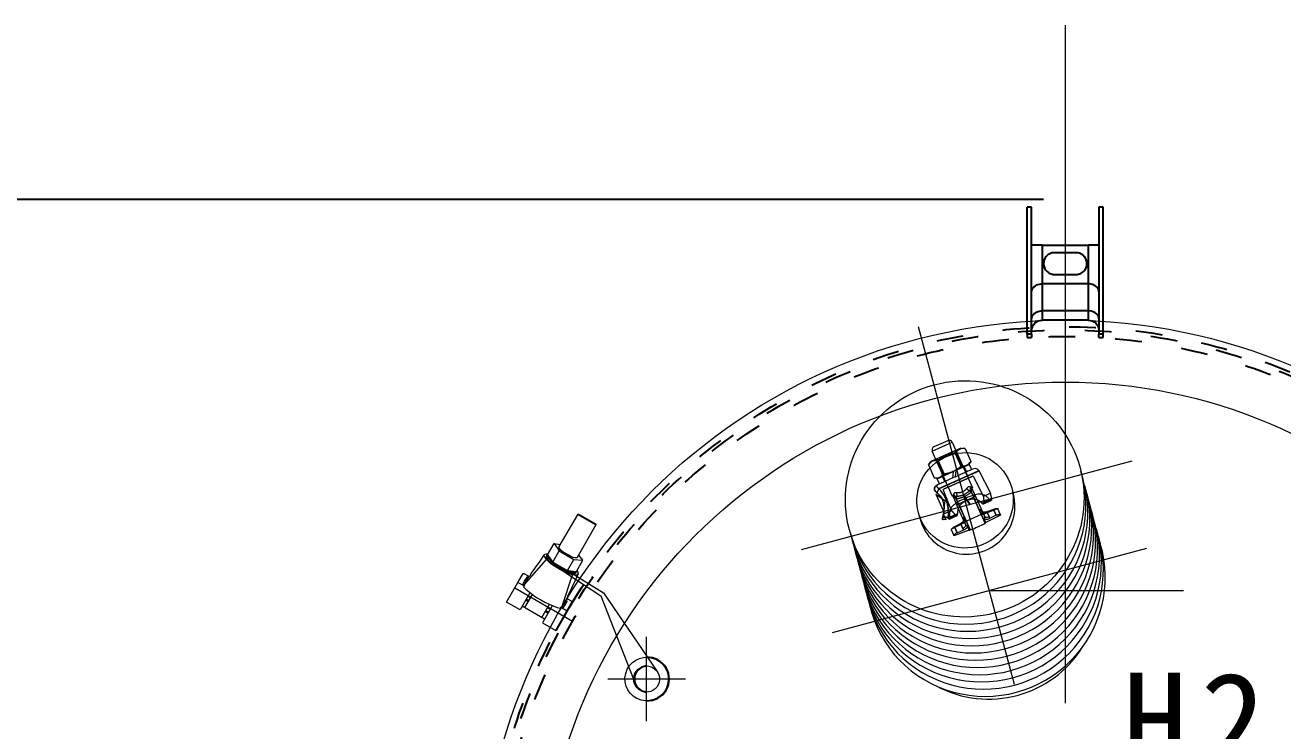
# Model space of a CAD drawing. Header units: millimetres. Extents: x 89051 to 218395, y -330386 to -125649.
# Drawn here: x 97883 to 98462, y -128403 to -128079 of the extents above; entities that cross this region are included whole.
import ezdxf

# ---------------------------------------------------------------- set-up
doc = ezdxf.new("R2010")
doc.units = ezdxf.units.MM
doc.header["$LTSCALE"] = 13
for name, pattern in [('1 实线', [0]), ('ACAD_ISO03W100', [1.18, 0.47, -0.71]), ('ACAD_ISO04W100', [30, 24, -3, 0, -3]), ('CENTER', [50.8, 31.75, -6.35, 6.35, -6.35]), ('HIDDEN', [9.525, 6.35, -3.175])]:
    doc.linetypes.add(name, pattern=pattern)
doc.layers.get('0').update_dxf_attribs({"color": 1, "linetype": 'CENTER'})
for name, color, linetype in [('CORE', 5, 'Continuous'), ('PDF_Visible (ANSI)', 7, 'Continuous'), ('PDF_Visible Narrow (ANSI)', 7, 'Continuous'), ('几何体', 7, 'Continuous'), ('粗实线', 4, 'Continuous')]:
    doc.layers.add(name, color=color, linetype=linetype)
doc.layers.add('图层1', color=1, linetype='CENTER', lineweight=13)
doc.layers.add('标注、文本', color=3, linetype='Continuous', lineweight=25)
doc.styles.get("Standard").update_dxf_attribs({"font": 'gbenor.shx', "bigfont": 'gbcbig.shx'})
doc.dimstyles.new('1-15', dxfattribs={"dimscale": 20, "dimtxt": 3.5, "dimasz": 2, "dimexe": 1.5, "dimexo": 0.5, "dimgap": 0.5, "dimtad": 1, "dimtoh": 1, "dimdec": 1, "dimdsep": 46, "dimtxsty": 'Standard', "dimcen": 2.5, "dimclrd": 3, "dimclre": 3, "dimclrt": 3, "dimadec": 0, "dimazin": 2, "dimtfac": 1, "dimtdec": 1, "dimtmove": 0, "dimatfit": 2, "dimfxl": 1, "dimarcsym": 0})

# ---------------------------------------------------------------- blocks, each defined once
blk = doc.blocks.new('*D542')
at = {"layer": 'Defpoints', "color": 0, "transparency": 16777216}
for p in [(97836.23, -128158.88), (98361.67, -128158.88), (98361.67, -128960.88)]:
    blk.add_point(p, dxfattribs=at)
at = {"layer": '标注、文本', "color": 3, "lineweight": -2, "transparency": 16777216}
for p, q in [((98351.67, -128158.88), (97806.23, -128158.88)), ((97836.23, -128920.88), (97836.23, -128198.88)), ((98351.67, -128960.88), (97806.23, -128960.88))]:
    blk.add_line(p, q, dxfattribs=at)
at = {"layer": '标注、文本', "color": 3, "transparency": 16777216}
for points in [[(97829.57, -128198.88), (97842.9, -128198.88), (97836.23, -128158.88)], [(97829.57, -128920.88), (97842.9, -128920.88), (97836.23, -128960.88)]]:
    blk.add_solid(points, dxfattribs=at)
at = {"layer": '标注、文本', "color": 3, "transparency": 16777216, "insert": (97791.23, -128559.88), "char_height": 70, "attachment_point": 5, "rotation": 90}
blk.add_mtext('802', dxfattribs=at)
blk = doc.blocks.new('*D556')
at = {"layer": 'Defpoints', "color": 0, "transparency": 16777216}
for p in [(98951.78, -128379.82), (98723.87, -128386.82), (98589.51, -128422.82), (97897.72, -128483.88), (98875.86, -128483.88)]:
    blk.add_point(p, dxfattribs=at)
at = {"layer": '标注、文本', "color": 3, "lineweight": -2, "transparency": 16777216}
for p, q in [((98733.53, -128384.23), (98969.45, -128321.02)), ((98885.86, -128483.88), (98990.89, -128483.88))]:
    blk.add_line(p, q, dxfattribs=at)
blk.add_arc((98361.67, -128483.88), 599.22, 3.82541, 11.17459, dxfattribs=at)
at = {"layer": '标注、文本', "color": 3, "transparency": 16777216}
for points in [[(98943.03, -128369.26), (98956.02, -128366.24), (98940.47, -128328.79)], [(98966.21, -128443.68), (98952.89, -128444.12), (98960.89, -128483.88)]]:
    blk.add_solid(points, dxfattribs=at)
at = {"layer": '标注、文本', "color": 3, "transparency": 16777216, "insert": (98958.38, -128384.18), "char_height": 70, "attachment_point": 5}
blk.add_mtext('15°', dxfattribs=at)
blk = doc.blocks.new('WRWEF RGERG')
at = {"layer": '几何体'}
for p, q in [((96038.29, -127924.02), (96038.29, -127922.02)), ((96096.7, -127922.02), (96038.29, -127922.02)), ((96096.7, -127924.02), (96096.7, -127922.02)), ((96096.7, -127922.02), (96098.29, -127922.02)), ((96098.29, -127922.02), (96098.29, -127924.02)), ((96096.7, -127924.02), (96038.29, -127924.02)), ((96096.7, -127924.02), (96098.29, -127924.02)), ((96055.79, -127929.02), (96055.79, -127950.02)), ((96073.53, -127950.02), (96073.53, -127929.02)), ((96086, -127929.02), (96073.53, -127929.02)), ((96086, -127950.02), (96086, -127929.02)), ((96090.29, -127929.02), (96086, -127929.02)), ((96090.29, -127950.02), (96090.29, -127929.02)), ((96059.27, -127944.52), (96059.27, -127934.52)), ((96069.27, -127934.52), (96069.27, -127944.52)), ((96073.53, -127950.02), (96086, -127950.02)), ((96086, -127950.02), (96090.29, -127950.02)), ((96038.29, -127955.02), (96096.7, -127955.02)), ((96038.29, -127957.02), (96038.29, -127955.02)), ((96096.7, -127957.02), (96038.29, -127957.02)), ((96096.7, -127957.02), (96096.7, -127955.02)), ((96098.29, -127955.02), (96096.7, -127955.02)), ((96098.29, -127957.02), (96096.7, -127957.02)), ((96098.29, -127955.02), (96098.29, -127957.02))]:
    blk.add_line(p, q, dxfattribs=at)
at = {"layer": '几何体', "flags": 128}
for points in [[(96077.26, -127924.02), (96076.73, -127924.07), (96076.21, -127924.22), (96075.71, -127924.47), (96075.24, -127924.81), (96074.82, -127925.24), (96074.44, -127925.74), (96074.12, -127926.31), (96073.86, -127926.94), (96073.68, -127927.61), (96073.56, -127928.3), (96073.53, -127929.02)], [(96089.74, -127924.02), (96089.21, -127924.07), (96088.68, -127924.22), (96088.18, -127924.47), (96087.72, -127924.81), (96087.29, -127925.24), (96086.91, -127925.74), (96086.59, -127926.31), (96086.34, -127926.94), (96086.15, -127927.61), (96086.04, -127928.3), (96086, -127929.02)], [(96077.26, -127955.02), (96076.73, -127954.96), (96076.21, -127954.81), (96075.71, -127954.56), (96075.24, -127954.22), (96074.82, -127953.79), (96074.44, -127953.29), (96074.12, -127952.72), (96073.86, -127952.09), (96073.68, -127951.42), (96073.56, -127950.73), (96073.53, -127950.02)], [(96089.74, -127955.02), (96089.21, -127954.96), (96088.68, -127954.81), (96088.18, -127954.56), (96087.72, -127954.22), (96087.29, -127953.79), (96086.91, -127953.29), (96086.59, -127952.72), (96086.34, -127952.09), (96086.15, -127951.42), (96086.04, -127950.73), (96086, -127950.02)]]:
    blk.add_lwpolyline(points, dxfattribs=at)
at = {"layer": '几何体'}
for centre, start, end in [((96095.29, -127929.02), 90, 180), ((96095.29, -127950.02), 180, 270)]:
    blk.add_arc(centre, 5, start, end, dxfattribs=at)
for points, knots in [([(96055.79, -127929.02), (96055.79, -127928.68), (96055.79, -127928.36), (96055.79, -127927.71), (96055.79, -127927.39), (96055.79, -127926.79), (96055.79, -127926.5), (96055.79, -127925.96), (96055.79, -127925.7), (96055.79, -127925.24), (96055.79, -127925.03), (96055.79, -127924.67), (96055.79, -127924.52), (96055.79, -127924.27), (96055.79, -127924.17), (96055.79, -127924.05), (96055.79, -127924.02), (96055.79, -127924.02)], [0, 0, 0, 0, 0.125, 0.125, 0.25, 0.25, 0.375, 0.375, 0.5, 0.5, 0.625, 0.625, 0.75, 0.75, 0.875, 0.875, 1, 1, 1, 1]), ([(96073.53, -127929.02), (96073.46, -127929.02), (96073.39, -127929.02), (96073.25, -127929.02), (96073.04, -127929.02), (96072.82, -127929.02), (96072.39, -127929.02), (96072.09, -127929.02), (96071.16, -127929.02), (96070.52, -127929.02), (96069.5, -127929.02), (96069.15, -127929.02), (96068.44, -127929.02), (96068.08, -127929.02), (96066.98, -127929.02), (96066.24, -127929.02), (96064.71, -127929.02), (96063.93, -127929.02), (96062.33, -127929.02), (96061.51, -127929.02), (96059.88, -127929.02), (96059.06, -127929.02), (96057.43, -127929.02), (96056.6, -127929.02), (96055.79, -127929.02)], [0, 0, 0, 0, 0.015625, 0.015625, 0.03125, 0.0625, 0.0625, 0.125, 0.125, 0.25, 0.25, 0.3125, 0.3125, 0.375, 0.375, 0.5, 0.5, 0.625, 0.625, 0.75, 0.75, 0.875, 0.875, 1, 1, 1, 1]), ([(96059.27, -127934.52), (96059.27, -127934.18), (96059.3, -127933.84), (96059.43, -127933.19), (96059.54, -127932.86), (96059.8, -127932.24), (96059.96, -127931.95), (96060.34, -127931.4), (96060.56, -127931.14), (96061.05, -127930.67), (96061.31, -127930.47), (96061.88, -127930.11), (96062.18, -127929.96), (96062.79, -127929.73), (96063.11, -127929.64), (96063.76, -127929.53), (96064.08, -127929.51), (96064.73, -127929.53), (96065.05, -127929.57), (96065.66, -127929.7), (96065.96, -127929.8), (96066.55, -127930.05), (96066.82, -127930.21), (96067.34, -127930.56), (96067.58, -127930.76), (96068.03, -127931.21), (96068.23, -127931.45), (96068.5, -127931.85), (96068.58, -127931.98), (96068.74, -127932.27), (96068.81, -127932.42), (96069, -127932.87), (96069.1, -127933.19), (96069.23, -127933.84), (96069.27, -127934.17), (96069.27, -127934.52)], [0, 0, 0, 0, 0.0625, 0.0625, 0.125, 0.125, 0.1875, 0.1875, 0.25, 0.25, 0.3125, 0.3125, 0.375, 0.375, 0.4375, 0.4375, 0.5, 0.5, 0.5625, 0.5625, 0.625, 0.625, 0.6875, 0.6875, 0.75, 0.75, 0.8125, 0.8125, 0.84375, 0.84375, 0.875, 0.875, 0.9375, 0.9375, 1, 1, 1, 1]), ([(96069.27, -127944.52), (96069.27, -127944.85), (96069.23, -127945.19), (96069.1, -127945.84), (96069, -127946.16), (96068.74, -127946.76), (96068.59, -127947.05), (96068.23, -127947.58), (96068.02, -127947.83), (96067.58, -127948.27), (96067.33, -127948.48), (96066.81, -127948.83), (96066.54, -127948.98), (96065.96, -127949.23), (96065.66, -127949.33), (96065.04, -127949.46), (96064.73, -127949.5), (96064.09, -127949.52), (96063.76, -127949.5), (96063.12, -127949.39), (96062.8, -127949.31), (96062.33, -127949.13), (96062.18, -127949.06), (96061.88, -127948.91), (96061.74, -127948.83), (96061.32, -127948.57), (96061.05, -127948.36), (96060.56, -127947.89), (96060.35, -127947.64), (96059.97, -127947.09), (96059.8, -127946.79), (96059.54, -127946.17), (96059.44, -127945.85), (96059.3, -127945.19), (96059.27, -127944.85), (96059.27, -127944.52)], [0, 0, 0, 0, 0.0625, 0.0625, 0.125, 0.125, 0.1875, 0.1875, 0.25, 0.25, 0.3125, 0.3125, 0.375, 0.375, 0.4375, 0.4375, 0.5, 0.5, 0.5625, 0.5625, 0.625, 0.625, 0.65625, 0.65625, 0.6875, 0.6875, 0.75, 0.75, 0.8125, 0.8125, 0.875, 0.875, 0.9375, 0.9375, 1, 1, 1, 1]), ([(96055.79, -127950.02), (96056.61, -127950.02), (96057.42, -127950.02), (96059.04, -127950.02), (96059.86, -127950.02), (96061.49, -127950.02), (96062.31, -127950.02), (96063.91, -127950.02), (96064.69, -127950.02), (96066.22, -127950.02), (96066.97, -127950.02), (96068.07, -127950.02), (96068.43, -127950.02), (96069.14, -127950.02), (96069.49, -127950.02), (96071.19, -127950.02), (96072.43, -127950.02), (96073.53, -127950.02)], [0, 0, 0, 0, 0.125, 0.125, 0.25, 0.25, 0.375, 0.375, 0.5, 0.5, 0.625, 0.625, 0.6875, 0.6875, 0.75, 0.75, 1, 1, 1, 1]), ([(96055.79, -127955.02), (96055.79, -127955.02), (96055.79, -127954.98), (96055.79, -127954.89), (96055.79, -127954.85), (96055.79, -127954.76), (96055.79, -127954.7), (96055.79, -127954.51), (96055.79, -127954.36), (96055.79, -127954), (96055.79, -127953.79), (96055.79, -127953.33), (96055.79, -127953.08), (96055.79, -127952.67), (96055.79, -127952.53), (96055.79, -127952.24), (96055.79, -127952.1), (96055.79, -127951.64), (96055.79, -127951.33), (96055.79, -127950.68), (96055.79, -127950.35), (96055.79, -127950.02)], [0, 0, 0, 0, 0.125, 0.125, 0.1875, 0.1875, 0.25, 0.25, 0.375, 0.375, 0.5, 0.5, 0.625, 0.625, 0.6875, 0.6875, 0.75, 0.75, 0.875, 0.875, 1, 1, 1, 1])]:
    blk.add_open_spline(points, degree=3, knots=knots, dxfattribs=at)

msp = doc.modelspace()

# ---------------------------------------------------------------- linework, layer by layer
at = {"color": 7, "linetype": 'Continuous', "lineweight": 15}
for p, q in [((98307.58, -128269.85), (98301.18, -128272.7)), ((98313.63, -128273.31), (98299.7, -128279.51)), ((98302.1, -128278.45), (98300.42, -128274.68)), ((98309.56, -128270.61), (98311.24, -128274.38)), ((98311.27, -128275.38), (98313.93, -128281.36)), ((98313.63, -128273.31), (98315.49, -128273.5)), ((98315.49, -128273.5), (98318.14, -128279.48)), ((98298.61, -128281.02), (98299.7, -128279.51)), ((98298.61, -128281.02), (98301.27, -128286.99)), ((98302.83, -128279.14), (98305.49, -128285.11)), ((98311.46, -128283.47), (98317.44, -128280.81)), ((98318.14, -128279.48), (98317.05, -128280.98)), ((98317.44, -128280.81), (98318.5, -128283.19)), ((98303.12, -128287.19), (98301.27, -128286.99)), ((98302.73, -128287.36), (98310.08, -128284.09)), ((98303.79, -128289.73), (98302.73, -128287.36)), ((98310.08, -128284.09), (98309.77, -128287.07)), ((98311.46, -128283.47), (98310.08, -128284.09)), ((98311.14, -128286.46), (98311.46, -128283.47)), ((98321.9, -128283.65), (98327.2, -128294.05)), ((98321.12, -128297.19), (98324.45, -128304.67)), ((98326.79, -128296.96), (98323.18, -128298.56)), ((98324.05, -128298.89), (98327.51, -128297.34)), ((98327.58, -128297.31), (98327.51, -128297.34)), ((98306.35, -128305.21), (98306.27, -128305.03)), ((98308.28, -128305.91), (98311.74, -128304.36)), ((98312.08, -128303.5), (98308.47, -128305.11)), ((98312.41, -128300.99), (98315.77, -128308.53)), ((98323.59, -128302.74), (98323.7, -128302.9)), ((98323.7, -128302.9), (98323.87, -128303.02)), ((98323.87, -128303.02), (98324.1, -128303.11)), ((98324.1, -128303.11), (98324.37, -128303.15)), ((98324.37, -128303.15), (98324.68, -128303.15)), ((98324.45, -128304.67), (98324.56, -128304.82)), ((98324.56, -128304.82), (98324.73, -128304.95)), ((98324.68, -128303.15), (98325.02, -128303.1)), ((98324.73, -128304.95), (98324.95, -128305.03)), ((98324.95, -128305.03), (98325.23, -128305.07)), ((98325.02, -128303.1), (98325.37, -128303.01)), ((98331.87, -128304.12), (98325.15, -128307.54)), ((98325.23, -128305.07), (98325.54, -128305.07)), ((98325.37, -128303.01), (98325.73, -128302.89)), ((98325.54, -128305.07), (98325.88, -128305.02)), ((98328.61, -128301.47), (98325.57, -128302.58)), ((98325.73, -128302.89), (98325.57, -128302.58)), ((98326.58, -128304.81), (98325.73, -128302.89)), ((98325.88, -128305.02), (98326.23, -128304.94)), ((98326.23, -128304.94), (98326.58, -128304.81)), ((98326.78, -128305.61), (98326.58, -128304.81)), ((98329.82, -128304.18), (98326.78, -128305.61)), ((98328.61, -128301.47), (98329.82, -128304.18)), ((98331.79, -128303.95), (98330.56, -128301.18)), ((98331.79, -128303.95), (98331.87, -128304.12)), ((98307.75, -128305.66), (98307.72, -128305.62)), ((98308.28, -128305.91), (98308.21, -128305.94)), ((98309.09, -128310.74), (98310.32, -128313.51)), ((98310.61, -128309.49), (98313.47, -128307.97)), ((98311.81, -128312.2), (98310.61, -128309.49)), ((98311.81, -128312.2), (98314.91, -128310.9)), ((98313.47, -128307.97), (98313.59, -128308.29)), ((98313.59, -128308.29), (98313.92, -128308.11)), ((98313.59, -128308.29), (98314.44, -128310.21)), ((98313.92, -128308.11), (98314.22, -128307.91)), ((98314.22, -128307.91), (98314.48, -128307.69)), ((98314.44, -128310.21), (98314.77, -128310.04)), ((98314.44, -128310.21), (98314.91, -128310.9)), ((98314.48, -128307.69), (98314.69, -128307.46)), ((98314.69, -128307.46), (98314.84, -128307.23)), ((98314.77, -128310.04), (98315.08, -128309.83)), ((98314.84, -128307.23), (98314.93, -128307)), ((98314.96, -128306.8), (98314.91, -128306.61)), ((98314.93, -128307), (98314.96, -128306.8)), ((98315.08, -128309.83), (98315.34, -128309.61)), ((98315.34, -128309.61), (98315.55, -128309.38)), ((98315.55, -128309.38), (98315.7, -128309.15)), ((98315.7, -128309.15), (98315.79, -128308.93)), ((98315.81, -128308.72), (98315.77, -128308.53)), ((98315.79, -128308.93), (98315.81, -128308.72)), ((98317.44, -128310.98), (98316.63, -128309.16)), ((98325.15, -128307.54), (98324.34, -128305.73)), ((98310.32, -128313.51), (98310.4, -128313.68)), ((98317.44, -128310.98), (98310.4, -128313.68))]:
    msp.add_line(p, q, dxfattribs=at)
at = {"color": 8, "linetype": 'Continuous', "lineweight": 15}
for p, q in [((98300.42, -128274.68), (98309.56, -128270.61)), ((98319.91, -128296.81), (98324.82, -128307.82)), ((98312.97, -128299.92), (98317.86, -128310.91))]:
    msp.add_line(p, q, dxfattribs=at)
at = {"color": 7, "linetype": 'HIDDEN', "lineweight": 0}
for p, q in [((98310.82, -128275.45), (98303.17, -128278.86)), ((98310.92, -128274.52), (98310.82, -128275.45)), ((98310.82, -128275.45), (98313.72, -128281.95)), ((98311.24, -128274.38), (98318.88, -128291.55)), ((98309.74, -128295.61), (98302.1, -128278.45)), ((98303.17, -128278.86), (98302.41, -128278.31)), ((98306.07, -128285.36), (98303.17, -128278.86)), ((98312.16, -128282.65), (98313.72, -128281.95)), ((98313.72, -128281.95), (98314.65, -128282.05)), ((98315.06, -128281.87), (98316.12, -128284.24)), ((98306.16, -128288.68), (98305.11, -128286.3)), ((98305.52, -128286.12), (98306.07, -128285.36)), ((98306.07, -128285.36), (98307.79, -128284.59)), ((98315.85, -128284.37), (98317.07, -128287.11)), ((98319.25, -128286.14), (98324, -128295.47)), ((98319.35, -128282.81), (98319.35, -128282.81)), ((98309.23, -128302.05), (98305.48, -128292.27)), ((98307.66, -128291.3), (98306.44, -128288.56)), ((98317.74, -128291.93), (98318.44, -128293.49)), ((98318.44, -128293.49), (98319.91, -128296.81)), ((98324.82, -128307.82), (98318.44, -128293.49)), ((98319.01, -128292.46), (98321.12, -128297.19)), ((98302.12, -128294.47), (98305.58, -128302.24)), ((98302.12, -128294.47), (98306.18, -128297.32)), ((98306.18, -128297.32), (98305.58, -128302.24)), ((98310.33, -128296.33), (98312.41, -128300.99)), ((98310.79, -128295.03), (98311.48, -128296.58)), ((98311.48, -128296.58), (98312.97, -128299.92)), ((98317.86, -128310.91), (98311.48, -128296.58)), ((98312.61, -128298.97), (98319.46, -128295.92)), ((98316.15, -128306.92), (98312.61, -128298.97)), ((98323, -128303.87), (98319.46, -128295.92)), ((98323.18, -128298.56), (98326.79, -128296.96)), ((98323.95, -128295.43), (98327.15, -128294)), ((98324.14, -128298.85), (98324.05, -128298.89)), ((98324.3, -128298.23), (98327.66, -128296.74)), ((98327.58, -128297.31), (98327.51, -128297.34)), ((98305.63, -128303.58), (98309.23, -128301.98)), ((98306.27, -128305.03), (98305.63, -128303.58)), ((98307.72, -128305.62), (98311.08, -128304.12)), ((98308.47, -128305.11), (98312.08, -128303.5)), ((98311.74, -128304.36), (98311.65, -128304.41)), ((98314.59, -128304.99), (98315.66, -128307.39)), ((98323, -128303.87), (98316.15, -128306.92)), ((98322.61, -128301.42), (98323.68, -128303.82)), ((98323.59, -128302.74), (98323.7, -128302.9)), ((98330.69, -128301.13), (98323.68, -128303.82)), ((98323.7, -128302.9), (98323.87, -128303.02)), ((98323.87, -128303.02), (98324.1, -128303.11)), ((98324.1, -128303.11), (98324.37, -128303.15)), ((98324.37, -128303.15), (98324.68, -128303.15)), ((98324.45, -128304.67), (98324.56, -128304.82)), ((98324.56, -128304.82), (98324.73, -128304.95)), ((98324.68, -128303.15), (98325.02, -128303.1)), ((98324.73, -128304.95), (98324.95, -128305.03)), ((98324.95, -128305.03), (98325.23, -128305.07)), ((98325.02, -128303.1), (98325.37, -128303.01)), ((98325.23, -128305.07), (98325.54, -128305.07)), ((98325.37, -128303.01), (98325.73, -128302.89)), ((98325.54, -128305.07), (98325.88, -128305.02)), ((98325.57, -128302.58), (98325.73, -128302.89)), ((98325.73, -128302.89), (98326.58, -128304.81)), ((98325.88, -128305.02), (98326.23, -128304.94)), ((98326.23, -128304.94), (98326.58, -128304.81)), ((98326.58, -128304.81), (98326.78, -128305.61)), ((98329.82, -128304.18), (98328.61, -128301.47)), ((98308.28, -128305.91), (98308.21, -128305.94)), ((98315.66, -128307.39), (98308.96, -128310.8)), ((98310.61, -128309.49), (98311.81, -128312.2)), ((98313.59, -128308.29), (98313.47, -128307.97)), ((98313.59, -128308.29), (98313.92, -128308.11)), ((98314.44, -128310.21), (98313.59, -128308.29)), ((98313.92, -128308.11), (98314.22, -128307.91)), ((98314.22, -128307.91), (98314.48, -128307.69)), ((98314.44, -128310.21), (98314.77, -128310.04)), ((98314.91, -128310.9), (98314.44, -128310.21)), ((98314.48, -128307.69), (98314.69, -128307.46)), ((98314.69, -128307.46), (98314.84, -128307.23)), ((98314.77, -128310.04), (98315.08, -128309.83)), ((98314.84, -128307.23), (98314.93, -128307)), ((98314.96, -128306.8), (98314.91, -128306.61)), ((98314.93, -128307), (98314.96, -128306.8)), ((98315.08, -128309.83), (98315.34, -128309.61)), ((98315.34, -128309.61), (98315.55, -128309.38)), ((98315.55, -128309.38), (98315.7, -128309.15)), ((98315.7, -128309.15), (98315.79, -128308.93)), ((98315.81, -128308.72), (98315.77, -128308.53)), ((98315.79, -128308.93), (98315.81, -128308.72))]:
    msp.add_line(p, q, dxfattribs=at)
at = {"color": 7, "linetype": '1 实线', "lineweight": 0}
for p, q in [((98130.69, -128330.09), (98147.83, -128341.26)), ((98132.39, -128329.63), (98148.94, -128339.82)), ((98148.94, -128339.82), (98173.79, -128376.11)), ((98147.83, -128341.26), (98162.87, -128379.54))]:
    msp.add_line(p, q, dxfattribs=at)
for radius in [269.5, 241]:
    msp.add_circle((98361.67, -128483.88), radius, dxfattribs=at)
at = {"color": 7, "linetype": 'Continuous', "lineweight": 15}
for centre, radius, start, end in [((98308.19, -128271.22), 1.5, 24, 114), ((98301.79, -128274.07), 1.5, 114, 204), ((98320.16, -128284.63), 2, 27.26264, 114.00012), ((98300.7, -128291.38), 2.86, 306.27976, 348.724), ((98303.75, -128291.94), 2, 114, 127.47062), ((98305.84, -128307.47), 2.33, 77.38843, 105.74554), ((98317.51, -128309.98), 1, 266.06563, 290.80556), ((98293.6, -128247.07), 68.3, 290.80556, 297.19444), ((98324.36, -128306.93), 1, 297.19444, 321.93437)]:
    msp.add_arc(centre, radius, start, end, dxfattribs=at)
at = {"color": 7, "linetype": 'HIDDEN', "lineweight": 0}
for centre, radius, start, end in [((98300.7, -128291.38), 2.86, 306.27976, 348.724), ((98320.4, -128288.62), 5.25, 217.57481, 247.95177), ((98342, -128355.77), 68.3, 109.84835, 110.80556), ((98318.1, -128292.87), 1, 24, 110.80556), ((98342, -128355.77), 68.3, 117.19444, 118.14754), ((98311.25, -128295.92), 1, 117.19444, 204), ((98312.2, -128298.06), 1, 204, 294), ((98306.55, -128294.79), 5.25, 340.04823, 10.42519), ((98319.05, -128295.01), 1, 294, 24), ((98323.41, -128304.79), 1, 74.35699, 114), ((98305.84, -128307.47), 2.33, 77.38843, 105.74554), ((98316.55, -128307.84), 1, 114, 153.64301)]:
    msp.add_arc(centre, radius, start, end, dxfattribs=at)
at = {"color": 7, "linetype": '1 实线', "lineweight": 0}
for centre, major_axis, ratio in [((98315.35, -128296.64), (-53.13, -14.24), 0.987688), ((98315.53, -128297.31), (-21.47, -5.75), 0.987515), ((98168.87, -128379.54), (-9.66, 2.59), 1), ((98168.87, -128379.54), (-5.8, 1.55), 1)]:
    msp.add_ellipse(centre, major_axis=major_axis, ratio=ratio, dxfattribs=at)
for centre, major_axis, ratio, start_param, end_param in [((98316.22, -128299.9), (-53.13, -14.24), 0.987688, 6.252151, 9.455812), ((98317.11, -128303.22), (-53.13, -14.24), 0.987688, 6.251503, 9.45646), ((98318, -128306.55), (-53.13, -14.24), 0.987688, 6.251503, 9.45646), ((98316.28, -128300.12), (-21.47, -5.75), 0.987515, 6.216989, 9.490974), ((98318.89, -128309.87), (-53.13, -14.24), 0.987688, 6.251503, 9.45646), ((98319.78, -128313.19), (-53.13, -14.24), 0.987688, 6.251503, 9.45646), ((98320.68, -128316.52), (-53.13, -14.24), 0.987688, 6.251503, 9.45646), ((98321.57, -128319.84), (-53.13, -14.24), 0.987688, 6.251503, 9.45646), ((98322.46, -128323.17), (-53.13, -14.24), 0.987688, 6.251503, 9.45646), ((98323.35, -128326.49), (-53.13, -14.24), 0.987688, 6.251503, 9.45646), ((98324.24, -128329.82), (-53.13, -14.24), 0.987688, 6.251503, 9.45646), ((98325.13, -128333.14), (-53.13, -14.24), 0.987688, 6.251503, 9.45646), ((98326.67, -128338.88), (-48.78, -13.07), 0.987688, 7.090375, 8.617588)]:
    msp.add_ellipse(centre, major_axis=major_axis, ratio=ratio, start_param=start_param, end_param=end_param, dxfattribs=at)
at = {"color": 7, "linetype": 'Continuous', "lineweight": 15, "extrusion": (-2.64947e-16, 5.9508e-16, -1)}
for centre, start_param, end_param in [((98328.73, -128302), 4.711438, 4.712389), ((98310.92, -128309.93), 1.570796, 1.571747)]:
    msp.add_ellipse(centre, major_axis=(1.63, -3.65), ratio=0.5, start_param=start_param, end_param=end_param, dxfattribs=at)
at = {"color": 7, "linetype": 'Continuous', "lineweight": 15}
for points, knots in [([(98311.27, -128275.38), (98310.86, -128275.45), (98309.68, -128275.63), (98307.76, -128276.14), (98305.26, -128277.25), (98303.73, -128278.44), (98302.83, -128279.14)], [0, 0, 0, 0, 0.131291, 0.380797, 0.636406, 1, 1, 1, 1]), ([(98315.49, -128273.5), (98315.04, -128273.48), (98314.13, -128273.43), (98312.97, -128273.78), (98312.01, -128274.45), (98311.51, -128275.07), (98311.27, -128275.38)], [0, 0, 0, 0, 0.264604, 0.534947, 0.765343, 1, 1, 1, 1]), ([(98302.83, -128279.14), (98302.38, -128279.12), (98301.47, -128279.06), (98300.31, -128279.41), (98299.35, -128280.08), (98298.86, -128280.71), (98298.61, -128281.02)], [0, 0, 0, 0, 0.264604, 0.534947, 0.765343, 1, 1, 1, 1]), ([(98305.49, -128285.11), (98306.61, -128284.91), (98308.5, -128284.57), (98311, -128283.46), (98312.67, -128282.38), (98313.61, -128281.62), (98313.93, -128281.36)], [0, 0, 0, 0, 0.363593, 0.612792, 0.86871, 1, 1, 1, 1]), ([(98313.93, -128281.36), (98314.38, -128281.38), (98315.29, -128281.43), (98316.44, -128281.08), (98317.4, -128280.41), (98317.9, -128279.79), (98318.14, -128279.48)], [0, 0, 0, 0, 0.264604, 0.534947, 0.765343, 1, 1, 1, 1]), ([(98301.27, -128286.99), (98301.72, -128287.02), (98302.63, -128287.07), (98303.79, -128286.72), (98304.74, -128286.05), (98305.24, -128285.43), (98305.49, -128285.11)], [0, 0, 0, 0, 0.264604, 0.534947, 0.765343, 1, 1, 1, 1]), ([(98319.23, -128282.86), (98319.23, -128282.86), (98319.23, -128282.86), (98318.17, -128283.33), (98316.47, -128284.09), (98314.3, -128285.05), (98312.25, -128285.97), (98310.07, -128286.94), (98308.22, -128287.76), (98306.51, -128288.52), (98305.29, -128289.07), (98304.28, -128289.52), (98303.31, -128289.95), (98302.77, -128290.19), (98302.95, -128290.11), (98302.96, -128290.1)], [0, 0, 0, 0, 0.083522, 0.193798, 0.292408, 0.3841, 0.476004, 0.519801, 0.621136, 0.679781, 0.738475, 0.802606, 0.866782, 0.994951, 1, 1, 1, 1]), ([(98302.14, -128290.57), (98302.17, -128290.56), (98302.27, -128290.52), (98302.4, -128290.44), (98302.5, -128290.37), (98302.53, -128290.35)], [0, 0, 0, 0, 0.208467, 0.750038, 1, 1, 1, 1]), ([(98307.75, -128305.66), (98307.78, -128305.12), (98307.84, -128303.88), (98307.8, -128301.52), (98307.42, -128298.88), (98306.6, -128296.36), (98305.22, -128293.91), (98304.1, -128292.63), (98303.5, -128291.94)], [0, 0, 0, 0, 0.139514, 0.3243, 0.481762, 0.645733, 0.808421, 1, 1, 1, 1]), ([(98302.39, -128293.68), (98302.96, -128294.18), (98303.99, -128295.08), (98305.23, -128297.03), (98305.81, -128299.12), (98305.88, -128301.32), (98305.6, -128303.52), (98305.34, -128304.65), (98305.21, -128305.24)], [0, 0, 0, 0, 0.182869, 0.330834, 0.479144, 0.627187, 0.808681, 1, 1, 1, 1]), ([(98315.58, -128296.42), (98314.46, -128296.93), (98312.79, -128297.71), (98310.9, -128298.9), (98309.72, -128299.91), (98308.86, -128301.09), (98308.39, -128302.47), (98308.31, -128303.85), (98308.43, -128304.76), (98308.47, -128305.11)], [0, 0, 0, 0, 0.261736, 0.392969, 0.524295, 0.655604, 0.786629, 0.918439, 1, 1, 1, 1]), ([(98323.18, -128298.56), (98322.84, -128298.24), (98322.01, -128297.44), (98320.44, -128296.75), (98318.51, -128296.71), (98316.57, -128297.24), (98314.79, -128298.12), (98313.33, -128299.28), (98312.36, -128300.73), (98312.02, -128302.19), (98312.07, -128303.16), (98312.08, -128303.5)], [0, 0, 0, 0, 0.089615, 0.221363, 0.348002, 0.468039, 0.583548, 0.696763, 0.813445, 0.935236, 1, 1, 1, 1]), ([(98326.79, -128296.96), (98326.42, -128296.54), (98325.55, -128295.56), (98323.94, -128294.62), (98321.91, -128294.35), (98319.5, -128294.83), (98317.3, -128295.66), (98315.96, -128296.25), (98315.58, -128296.42)], [0, 0, 0, 0, 0.128291, 0.306114, 0.486238, 0.683626, 0.910693, 1, 1, 1, 1]), ([(98323.18, -128298.56), (98323.26, -128298.64), (98323.43, -128298.79), (98323.7, -128298.91), (98323.91, -128298.93), (98324.01, -128298.9), (98324.05, -128298.89)], [0, 0, 0, 0, 0.267328, 0.533113, 0.842483, 1, 1, 1, 1]), ([(98327.51, -128297.34), (98327.45, -128297.36), (98327.34, -128297.38), (98327.09, -128297.26), (98326.9, -128297.09), (98326.8, -128296.98), (98326.79, -128296.96)], [0, 0, 0, 0, 0.311905, 0.623821, 0.931284, 1, 1, 1, 1]), ([(98327.18, -128294.06), (98327.18, -128294.06), (98327.18, -128294.05), (98327.25, -128294.72), (98327.4, -128295.69), (98327.59, -128296.46), (98327.66, -128296.74)], [0, 0, 0, 0, 0.199016, 0.505149, 0.821936, 1, 1, 1, 1]), ([(98327.66, -128296.74), (98327.68, -128296.83), (98327.72, -128297.01), (98327.7, -128297.2), (98327.64, -128297.28), (98327.59, -128297.31), (98327.58, -128297.31)], [0, 0, 0, 0, 0.309294, 0.618055, 0.94119, 1, 1, 1, 1]), ([(98307.72, -128305.62), (98307.62, -128305.5), (98307.4, -128305.25), (98306.9, -128305.05), (98306.49, -128305.04), (98306.27, -128305.03)], [0, 0, 0, 0, 0.292573, 0.614726, 1, 1, 1, 1]), ([(98308.47, -128305.11), (98308.48, -128305.22), (98308.51, -128305.43), (98308.46, -128305.69), (98308.37, -128305.85), (98308.3, -128305.89), (98308.28, -128305.91)], [0, 0, 0, 0, 0.271472, 0.541974, 0.837873, 1, 1, 1, 1]), ([(98311.74, -128304.36), (98311.81, -128304.31), (98311.95, -128304.21), (98312.08, -128303.89), (98312.08, -128303.63), (98312.08, -128303.5)], [0, 0, 0, 0, 0.3698867, 0.7034555, 1, 1, 1, 1]), ([(98325.57, -128302.58), (98325.35, -128302.65), (98324.9, -128302.8), (98324.26, -128302.84), (98323.74, -128302.74), (98323.48, -128302.53), (98323.37, -128302.44)], [0, 0, 0, 0, 0.260672, 0.521157, 0.787349, 1, 1, 1, 1]), ([(98324.45, -128304.67), (98324.49, -128304.79), (98324.57, -128305.02), (98324.54, -128305.38), (98324.43, -128305.61), (98324.35, -128305.71), (98324.34, -128305.73)], [0, 0, 0, 0, 0.33564, 0.650076, 0.94656, 1, 1, 1, 1]), ([(98330.56, -128301.18), (98330.55, -128301.18), (98330.52, -128301.18), (98330.26, -128301.16), (98329.78, -128301.19), (98329.21, -128301.28), (98328.81, -128301.4), (98328.61, -128301.47)], [0, 0, 0, 0, 0.15553, 0.390958, 0.598532, 0.800532, 1, 1, 1, 1]), ([(98329.82, -128304.18), (98330.02, -128304.09), (98330.44, -128303.92), (98331.02, -128303.81), (98331.48, -128303.8), (98331.72, -128303.86), (98331.77, -128303.93), (98331.79, -128303.95)], [0, 0, 0, 0, 0.219315, 0.438629, 0.657824, 0.877172, 1, 1, 1, 1]), ([(98306.78, -128306.24), (98306.67, -128306.2), (98306.35, -128306.06), (98305.8, -128306.06), (98305.43, -128306.22), (98305.28, -128306.29)], [0, 0, 0, 0, 0.216465, 0.685811, 1, 1, 1, 1]), ([(98306.79, -128306.2), (98306.78, -128306.18), (98306.77, -128306.14), (98306.54, -128305.64), (98306.38, -128305.27), (98306.35, -128305.21)], [0, 0, 0, 0, 0.4993083, 0.9062927, 1, 1, 1, 1]), ([(98308.21, -128305.94), (98308.16, -128305.95), (98308.06, -128305.96), (98307.9, -128305.85), (98307.79, -128305.71), (98307.75, -128305.66)], [0, 0, 0, 0, 0.366385, 0.73366, 1, 1, 1, 1]), ([(98310.61, -128309.49), (98310.41, -128309.6), (98310.03, -128309.82), (98309.58, -128310.2), (98309.27, -128310.52), (98309.11, -128310.71), (98309.1, -128310.73), (98309.09, -128310.74)], [0, 0, 0, 0, 0.212122, 0.424388, 0.632518, 0.834235, 1, 1, 1, 1]), ([(98314.81, -128306.22), (98314.81, -128306.38), (98314.82, -128306.74), (98314.49, -128307.23), (98314.01, -128307.66), (98313.63, -128307.88), (98313.47, -128307.97)], [0, 0, 0, 0, 0.231812, 0.512298, 0.79357, 1, 1, 1, 1]), ([(98314.91, -128310.9), (98315.16, -128310.78), (98315.66, -128310.54), (98316.23, -128310.07), (98316.55, -128309.65), (98316.67, -128309.34), (98316.64, -128309.21), (98316.63, -128309.16)], [0, 0, 0, 0, 0.272264, 0.543354, 0.806307, 0.917665, 1, 1, 1, 1]), ([(98316.63, -128309.16), (98316.61, -128309.16), (98316.48, -128309.15), (98316.24, -128309.08), (98315.95, -128308.86), (98315.83, -128308.64), (98315.77, -128308.53)], [0, 0, 0, 0, 0.05344, 0.349924, 0.66436, 1, 1, 1, 1]), ([(98324.34, -128305.73), (98324.38, -128305.78), (98324.48, -128305.92), (98324.91, -128306.02), (98325.55, -128306.02), (98326.26, -128305.84), (98326.67, -128305.66), (98326.78, -128305.61)], [0, 0, 0, 0, 0.0997822, 0.2577358, 0.5631336, 0.8761849, 1, 1, 1, 1]), ([(98310.32, -128313.51), (98310.32, -128313.45), (98310.31, -128313.33), (98310.55, -128313.01), (98310.96, -128312.66), (98311.41, -128312.38), (98311.71, -128312.24), (98311.81, -128312.2)], [0, 0, 0, 0, 0.226703, 0.453689, 0.674639, 0.893771, 1, 1, 1, 1])]:
    msp.add_open_spline(points, degree=3, knots=knots, dxfattribs=at)
at = {"color": 8, "linetype": 'Continuous', "lineweight": 15}
for points, knots in [([(98303.5, -128291.94), (98303.9, -128291.76), (98304.65, -128291.42), (98306.16, -128290.75), (98307.76, -128290.04), (98309.48, -128289.27), (98311.14, -128288.54), (98313.29, -128287.58), (98315.84, -128286.44), (98318.49, -128285.26), (98320.57, -128284.34), (98321.6, -128283.88), (98321.95, -128283.72), (98321.91, -128283.74), (98321.9, -128283.74)], [0, 0, 0, 0, 0.08065, 0.152535, 0.227178, 0.290918, 0.356985, 0.413245, 0.530447, 0.64536, 0.766539, 0.899876, 0.972415, 1, 1, 1, 1]), ([(98302.14, -128290.58), (98302.15, -128290.58), (98302.16, -128290.57), (98302.06, -128290.64), (98301.79, -128290.87), (98301.41, -128291.42), (98301.31, -128292.24), (98301.76, -128293.12), (98302.24, -128293.55), (98302.39, -128293.68)], [0, 0, 0, 0, 0.033425, 0.063804, 0.220681, 0.380977, 0.663809, 0.897661, 1, 1, 1, 1]), ([(98303.5, -128291.94), (98303.38, -128291.87), (98302.99, -128291.62), (98302.52, -128291.14), (98302.3, -128290.65), (98302.54, -128290.35), (98302.54, -128290.35), (98302.53, -128290.36)], [0, 0, 0, 0, 0.089163, 0.303876, 0.580335, 0.922227, 1, 1, 1, 1]), ([(98305.21, -128305.24), (98305.19, -128305.47), (98305.12, -128306.12), (98305.21, -128306.21), (98305.27, -128306.26)], [0, 0, 0, 0, 0.360768, 1, 1, 1, 1])]:
    msp.add_open_spline(points, degree=3, knots=knots, dxfattribs=at)
at = {"color": 7, "linetype": 'HIDDEN', "lineweight": 0}
for points, knots in [([(98321.9, -128283.74), (98321.91, -128283.74), (98321.91, -128283.74), (98321.54, -128283.9), (98320.82, -128284.23), (98319.74, -128284.71), (98318.4, -128285.3), (98316.82, -128286.01), (98314.71, -128286.95), (98312.92, -128287.74), (98310.78, -128288.7), (98308.69, -128289.63), (98305.97, -128290.84), (98304.34, -128291.56), (98303.65, -128291.87), (98303.5, -128291.94)], [0, 0, 0, 0, 0.046837, 0.123612, 0.202712, 0.278721, 0.357448, 0.427276, 0.499788, 0.618459, 0.624798, 0.738528, 0.850784, 0.968999, 1, 1, 1, 1]), ([(98319.17, -128286.17), (98319.13, -128286.19), (98319.07, -128286.21), (98318.29, -128286.56), (98317.27, -128287.02), (98315.67, -128287.73), (98313.53, -128288.68), (98311.38, -128289.64), (98309.5, -128290.47), (98307.85, -128291.21), (98306.48, -128291.82), (98305.58, -128292.22), (98305.58, -128292.22), (98305.58, -128292.22)], [0, 0, 0, 0, 0.116595, 0.187337, 0.26069, 0.358772, 0.457465, 0.541866, 0.619663, 0.702045, 0.797172, 0.909851, 1, 1, 1, 1]), ([(98302.39, -128293.68), (98302.09, -128293.38), (98301.5, -128292.79), (98301.29, -128291.73), (98301.62, -128291), (98302.14, -128290.59), (98302.14, -128290.58), (98302.14, -128290.58)], [0, 0, 0, 0, 0.2248592, 0.449181, 0.7757164, 0.9433115, 1, 1, 1, 1]), ([(98302.53, -128290.36), (98302.54, -128290.35), (98302.55, -128290.34), (98302.37, -128290.53), (98302.38, -128290.88), (98302.75, -128291.43), (98303.26, -128291.77), (98303.5, -128291.94)], [0, 0, 0, 0, 0.069941, 0.258386, 0.588374, 0.800094, 1, 1, 1, 1]), ([(98303.5, -128291.94), (98304.1, -128292.63), (98305.2, -128293.89), (98306.56, -128296.29), (98307.31, -128298.53), (98307.67, -128300.56), (98307.84, -128302.68), (98307.82, -128304.43), (98307.76, -128305.4), (98307.75, -128305.66)], [0, 0, 0, 0, 0.190655, 0.349569, 0.509461, 0.622936, 0.736509, 0.93138, 1, 1, 1, 1]), ([(98318, -128292.51), (98317.91, -128292.59), (98317.64, -128292.88), (98316.97, -128293.5), (98315.88, -128294.32), (98314.48, -128295.01), (98313.05, -128295.42), (98311.88, -128295.57), (98311.28, -128295.59), (98311.05, -128295.6)], [0, 0, 0, 0, 0.059142, 0.19591, 0.373095, 0.550947, 0.716442, 0.889189, 1, 1, 1, 1]), ([(98311.48, -128296.58), (98311.63, -128296.56), (98312.51, -128296.41), (98313.58, -128296.13), (98315.12, -128295.56), (98316.66, -128294.82), (98317.81, -128293.96), (98318.44, -128293.49)], [0, 0, 0, 0, 0.059845, 0.367115, 0.424332, 0.68662, 1, 1, 1, 1]), ([(98316.25, -128291.82), (98316.22, -128291.86), (98315.91, -128292.27), (98315.25, -128292.99), (98314.36, -128293.49), (98313.84, -128293.67), (98313.28, -128293.83), (98312.62, -128293.89), (98312, -128293.87), (98311.81, -128293.85), (98311.71, -128293.84)], [0, 0, 0, 0, 0.025388, 0.321228, 0.556709, 0.571535, 0.626414, 0.885089, 0.935936, 1, 1, 1, 1]), ([(98318.68, -128291.75), (98318.66, -128291.73), (98318.56, -128291.6), (98318.3, -128291.33), (98317.96, -128291.13), (98317.53, -128291.05), (98317.22, -128291.08), (98316.8, -128291.27), (98316.5, -128291.5), (98316.3, -128291.76), (98316.25, -128291.82)], [0, 0, 0, 0, 0.019768, 0.152009, 0.376167, 0.45631, 0.662525, 0.72607, 0.928813, 1, 1, 1, 1]), ([(98318.78, -128291.62), (98318.69, -128291.74), (98318.52, -128291.94), (98318.16, -128292.34), (98318, -128292.51)], [0, 0, 0, 0, 0.569646, 1, 1, 1, 1]), ([(98318.44, -128293.49), (98318.44, -128293.48), (98318.42, -128293.18), (98318.4, -128292.44), (98318.57, -128292.01), (98318.68, -128291.75)], [0, 0, 0, 0, 0.002447, 0.372483, 1, 1, 1, 1]), ([(98318.68, -128291.75), (98318.75, -128291.66), (98318.87, -128291.51), (98318.84, -128291.55), (98318.82, -128291.57)], [0, 0, 0, 0, 0.636417, 1, 1, 1, 1]), ([(98305.21, -128305.24), (98305.29, -128304.89), (98305.5, -128303.98), (98305.78, -128302.31), (98305.87, -128300.51), (98305.75, -128298.84), (98305.2, -128296.97), (98303.97, -128295.07), (98302.96, -128294.18), (98302.39, -128293.68)], [0, 0, 0, 0, 0.120329, 0.314072, 0.419625, 0.529073, 0.673506, 0.818062, 1, 1, 1, 1]), ([(98309.8, -128295.59), (98309.78, -128295.59), (98309.72, -128295.59), (98309.91, -128295.59), (98310.03, -128295.6)], [0, 0, 0, 0, 0.368745, 1, 1, 1, 1]), ([(98311.05, -128295.6), (98310.88, -128295.6), (98310.33, -128295.61), (98310.06, -128295.6), (98309.87, -128295.59)], [0, 0, 0, 0, 0.3036875, 1, 1, 1, 1]), ([(98311.71, -128293.84), (98311.43, -128293.84), (98311.11, -128293.84), (98310.63, -128294), (98310.39, -128294.16), (98310.12, -128294.51), (98310.01, -128294.79), (98309.98, -128295.2), (98310, -128295.41), (98310.02, -128295.58), (98310.03, -128295.6)], [0, 0, 0, 0, 0.23485, 0.273776, 0.503367, 0.54344, 0.787346, 0.847818, 0.98021, 1, 1, 1, 1]), ([(98310.03, -128295.6), (98310.27, -128295.68), (98310.7, -128295.82), (98311.22, -128296.33), (98311.48, -128296.58), (98311.48, -128296.58)], [0, 0, 0, 0, 0.557787, 0.997553, 1, 1, 1, 1]), ([(98323.98, -128295.49), (98323.98, -128295.48), (98323.98, -128295.48), (98324.01, -128296.15), (98324.09, -128297.13), (98324.25, -128297.93), (98324.3, -128298.23)], [0, 0, 0, 0, 0.199474, 0.497182, 0.809084, 1, 1, 1, 1]), ([(98324.14, -128298.85), (98324.19, -128298.81), (98324.3, -128298.73), (98324.35, -128298.51), (98324.32, -128298.32), (98324.3, -128298.23)], [0, 0, 0, 0, 0.36243, 0.726288, 1, 1, 1, 1]), ([(98311.08, -128304.12), (98310.86, -128303.82), (98310.31, -128303.1), (98309.6, -128302.37), (98309.19, -128301.97), (98309.25, -128302.03), (98309.26, -128302.04)], [0, 0, 0, 0, 0.232525, 0.561446, 0.891546, 1, 1, 1, 1]), ([(98311.08, -128304.12), (98311.14, -128304.19), (98311.26, -128304.33), (98311.44, -128304.43), (98311.57, -128304.44), (98311.64, -128304.41), (98311.65, -128304.41)], [0, 0, 0, 0, 0.302487, 0.604177, 0.927744, 1, 1, 1, 1]), ([(98314.59, -128304.99), (98314.6, -128305.06), (98314.63, -128305.38), (98314.69, -128305.93), (98314.84, -128306.39), (98314.91, -128306.61)], [0, 0, 0, 0, 0.136344, 0.586577, 1, 1, 1, 1]), ([(98314.91, -128306.61), (98314.84, -128306.39), (98314.69, -128305.93), (98314.63, -128305.38), (98314.6, -128305.06), (98314.59, -128304.99)], [0, 0, 0, 0, 0.413423, 0.863656, 1, 1, 1, 1]), ([(98314.59, -128304.99), (98314.7, -128305.27), (98314.88, -128305.7), (98314.82, -128306.09), (98314.81, -128306.22)], [0, 0, 0, 0, 0.662203, 1, 1, 1, 1]), ([(98323.59, -128302.74), (98323.48, -128302.54), (98323.24, -128302.12), (98322.87, -128301.71), (98322.66, -128301.48), (98322.61, -128301.42)], [0, 0, 0, 0, 0.4134228, 0.8636555, 1, 1, 1, 1]), ([(98322.61, -128301.42), (98322.66, -128301.48), (98322.87, -128301.71), (98323.24, -128302.12), (98323.48, -128302.54), (98323.59, -128302.74)], [0, 0, 0, 0, 0.1363445, 0.5865772, 1, 1, 1, 1]), ([(98323.37, -128302.44), (98323.32, -128302.42), (98323.04, -128302.23), (98322.8, -128301.84), (98322.63, -128301.48), (98322.61, -128301.42)], [0, 0, 0, 0, 0.1294795, 0.8669301, 1, 1, 1, 1]), ([(98323.61, -128302.8), (98323.6, -128302.78), (98323.57, -128302.69), (98323.51, -128302.55), (98323.36, -128302.47), (98323.36, -128302.46)], [0, 0, 0, 0, 0.274049, 0.970483, 1, 1, 1, 1]), ([(98324.34, -128305.73), (98324.35, -128305.71), (98324.43, -128305.61), (98324.54, -128305.38), (98324.57, -128305.02), (98324.49, -128304.79), (98324.45, -128304.67)], [0, 0, 0, 0, 0.05344, 0.349924, 0.66436, 1, 1, 1, 1]), ([(98305.27, -128306.26), (98305.27, -128306.26), (98305.3, -128306.39), (98305.1, -128306.08), (98305.18, -128305.47), (98305.21, -128305.24)], [0, 0, 0, 0, 0.001457, 0.625597, 1, 1, 1, 1]), ([(98314.88, -128306.22), (98314.87, -128306.31), (98314.86, -128306.53), (98314.91, -128306.61), (98314.94, -128306.66)], [0, 0, 0, 0, 0.437675, 1, 1, 1, 1]), ([(98315.77, -128308.53), (98315.83, -128308.64), (98315.95, -128308.86), (98316.24, -128309.08), (98316.48, -128309.15), (98316.61, -128309.16), (98316.63, -128309.16)], [0, 0, 0, 0, 0.33564, 0.650076, 0.94656, 1, 1, 1, 1])]:
    msp.add_open_spline(points, degree=3, knots=knots, dxfattribs=at)
at = {"layer": 'CORE', "color": 0, "linetype": 'ByBlock'}
msp.add_line((98137.32, -128303.6), (98145.7, -128308.45), dxfattribs=at)
at = {"layer": 'PDF_Visible (ANSI)', "lineweight": 13}
for points in [[(98137.03, -128323.47), (98136.66, -128323.79), (98135.97, -128323.75), (98135, -128323.55), (98133.97, -128323.14), (98132.75, -128322.44), (98131.67, -128321.82), (98130.45, -128321.11), (98129.45, -128320.35), (98128.93, -128319.69), (98128.54, -128319.11), (98128.64, -128318.62), (98137.32, -128303.6)], [(98137.03, -128323.47), (98145.7, -128308.45)], [(98114.65, -128332.55), (98114.88, -128332.15), (98115.33, -128331.68), (98115.72, -128331.01), (98116.64, -128329.73), (98117.71, -128328.19), (98119.78, -128325.23), (98121.84, -128322.28)], [(98122.69, -128324.57), (98122.11, -128323.69), (98121.72, -128323.11), (98121.69, -128322.55), (98121.92, -128322.14), (98122.56, -128321.97), (98123.47, -128321.95)], [(98136.24, -128330.77), (98135.87, -128331.1), (98135.18, -128331.06), (98134.13, -128330.99), (98132.89, -128330.64), (98131.6, -128330.07), (98130.03, -128329.35), (98128.46, -128328.62), (98127.05, -128327.63), (98125.64, -128326.63), (98124.5, -128325.79), (98123.58, -128324.9), (98123, -128324.02), (98122.61, -128323.44), (98122.71, -128322.96), (98123.03, -128322.42)], [(98123.4, -128322.09), (98123.03, -128322.42), (98122.93, -128322.9), (98123.1, -128323.54), (98123.75, -128324.28), (98124.68, -128325.18), (98125.88, -128326.23), (98127.29, -128327.22), (98128.78, -128328.08), (98130.26, -128328.94), (98131.83, -128329.66), (98133.34, -128330.18), (98134.58, -128330.53), (98135.55, -128330.73), (98136.19, -128330.56), (98136.56, -128330.23), (98136.66, -128329.74)], [(98136.5, -128330.02), (98136.21, -128330.21), (98135.57, -128330.38), (98134.74, -128330.26), (98133.63, -128329.98), (98132.39, -128329.63), (98130.96, -128328.98), (98129.61, -128328.2), (98128.26, -128327.42), (98126.9, -128326.64), (98125.63, -128325.72), (98124.7, -128324.83), (98123.91, -128324.01), (98123.39, -128323.35), (98123.22, -128322.71), (98123.24, -128322.36)], [(98123.24, -128322.36), (98126.21, -128317.22), (98129.19, -128317.68)], [(98123.24, -128322.36), (98125.63, -128325.72), (98128.6, -128320.58), (98135.36, -128324.49)], [(98126.21, -128317.22), (98128.6, -128320.58)], [(98112.62, -128336.07), (98122.69, -128324.57)], [(98129.94, -128346.07), (98134.73, -128331.52), (98133.63, -128331.24), (98132.12, -128330.73), (98130.69, -128330.09), (98129.2, -128329.23), (98127.57, -128328.29), (98126.08, -128327.43), (98124.81, -128326.51), (98123.61, -128325.46), (98122.69, -128324.57)], [(98125.63, -128325.72), (98132.39, -128329.63), (98135.36, -128324.49), (98139.47, -128324.87)], [(98132.39, -128329.63), (98136.5, -128330.02), (98139.47, -128324.87), (98137.58, -128322.52)], [(98112.57, -128336.77), (98109.6, -128335.05), (98111.94, -128330.99)], [(98111.94, -128330.99), (98112.15, -128330.93), (98112.42, -128331.09)], [(98114.72, -128332.42), (98112.42, -128331.09)], [(98114.72, -128332.42), (98114.43, -128332.61), (98114.22, -128332.67), (98113.66, -128332.7)], [(98114.72, -128332.42), (98114.8, -128332.28)], [(98137.27, -128331.18), (98135.74, -128334.45), (98134.22, -128337.72), (98133.42, -128339.42), (98132.77, -128340.85), (98132.38, -128341.53), (98132.2, -128342.15), (98131.97, -128342.55), (98131.97, -128342.55)], [(98136.73, -128329.61), (98137.18, -128330.41), (98137.21, -128330.97), (98137.11, -128331.45), (98136.61, -128331.7), (98135.91, -128331.66), (98134.73, -128331.52)], [(98136.24, -128330.77), (98136.56, -128330.23)], [(98104.36, -128344.12), (98109.6, -128335.05)], [(98115.12, -128339.86), (98110.59, -128347.71), (98104.36, -128344.12)], [(98111.78, -128335.95), (98112.57, -128336.77)], [(98111.78, -128335.95), (98111.92, -128336.03), (98112.19, -128336.19), (98112.4, -128336.13), (98112.62, -128336.07)], [(98112.57, -128336.77), (98112.2, -128337.1)], [(98112.2, -128337.1), (98113.32, -128338.28), (98114.79, -128339.49), (98116.39, -128340.78), (98118.21, -128342.01), (98120.1, -128343.1), (98122, -128344.2), (98123.97, -128345.15), (98125.89, -128345.9), (98127.67, -128346.57), (98129.25, -128346.94)], [(98112.82, -128346.65), (98116.34, -128340.57)], [(98114.38, -128343.95), (98113.16, -128343.25)], [(98114.62, -128343.54), (98113.4, -128342.84)], [(98115.4, -128342.19), (98114.18, -128341.49)], [(98120.67, -128351.19), (98124.18, -128345.1)], [(98130.46, -128346.73), (98129.35, -128346.46), (98132.33, -128348.18), (98134.67, -128344.12)], [(98132.33, -128343.49), (98132.14, -128343.19), (98132.08, -128342.98), (98132.02, -128342.77), (98132.05, -128342.42)], [(98132.12, -128342.28), (98132.05, -128342.42)], [(98132.05, -128342.42), (98134.35, -128343.75)], [(98134.35, -128343.75), (98134.62, -128343.9), (98134.67, -128344.12)], [(98121.81, -128352.02), (98111.52, -128346.09)], [(98112.82, -128346.65), (98111.6, -128345.95)], [(98120.67, -128351.19), (98121.89, -128351.89)], [(98125.4, -128345.8), (98120.87, -128353.65)], [(98120.87, -128353.65), (98127.1, -128357.24), (98132.33, -128348.18)], [(98122.23, -128348.48), (98123.45, -128349.18)], [(98122.47, -128348.07), (98123.68, -128348.78)], [(98123.25, -128346.72), (98124.46, -128347.42)], [(98129.25, -128346.94), (98129.35, -128346.46)], [(98129.94, -128346.07), (98129.99, -128346.29), (98130.05, -128346.5), (98130.46, -128346.73)]]:
    msp.add_lwpolyline(points, dxfattribs=at)
at = {"layer": 'PDF_Visible Narrow (ANSI)', "lineweight": 13}
for points in [[(98113.66, -128332.7), (98112.58, -128334.25), (98111.78, -128335.95)], [(98112.62, -128336.07), (98113.57, -128334.1), (98114.72, -128332.42)], [(98132.05, -128342.42), (98131.17, -128344.26), (98129.94, -128346.07)], [(98130.46, -128346.73), (98131.53, -128345.19), (98132.33, -128343.49)]]:
    msp.add_lwpolyline(points, dxfattribs=at)
at = {"layer": '标注、文本', "color": 1, "linetype": 'ACAD_ISO04W100', "lineweight": 15}
for p, q in [((98361.67, -128078.63), (98361.67, -129015.76)), ((98338.23, -128382.02), (98294.12, -128217.41)), ((98392.34, -128279.31), (98240.01, -128320.12)), ((98399.05, -128319.48), (98254.28, -128358.27)), ((98108.17, -128337.52), (98134.77, -128352.88)), ((98326.67, -128338.88), (98416.12, -128338.88)), ((98168.87, -128398.9), (98168.87, -128360.19)), ((98186.73, -128379.54), (98151.01, -128379.54))]:
    msp.add_line(p, q, dxfattribs=at)
at = {"layer": '标注、文本'}
for p, q in [((98314.86, -128294.81), (98317.93, -128299.24)), ((98134.64, -128344.01), (98127.1, -128357.24))]:
    msp.add_line(p, q, dxfattribs=at)
at = {"layer": '粗实线', "color": 2, "linetype": 'ACAD_ISO03W100', "ltscale": 2}
for radius in [266.5, 265, 262]:
    msp.add_circle((98361.67, -128483.88), radius, dxfattribs=at)
at = {"layer": '粗实线', "ltscale": 2}
for major_axis, start_param, end_param in [((-5.8, 1.55), 5.031009, 8.05896), ((-9.66, 2.59), 1.798515, 5.008269)]:
    msp.add_ellipse((98169.21, -128379.54), major_axis=major_axis, ratio=1, start_param=start_param, end_param=end_param, dxfattribs=at)

# ---------------------------------------------------------------- block references
at = {"layer": '标注、文本', "xscale": -1, "rotation": 90}
msp.add_blockref('WRWEF RGERG', (-29577.85, -32124.08), dxfattribs=at)

# ---------------------------------------------------------------- texts
at = {"layer": '图层1', "insert": (98388.12, -128376.64), "char_height": 43.9129, "width": 73.2601, "attachment_point": 1, "line_spacing_factor": 2}
msp.add_mtext('{\\fFangSong|b1|i0|c134|p49;\\T1.2;H2}', dxfattribs=at)

# ---------------------------------------------------------------- dimensions: what is measured, and where the dimension line sits
at = {"layer": '标注、文本'}
dim = msp.add_linear_dim(base=(97836.23, -128158.88), p1=(98361.67, -128960.88), p2=(98361.67, -128158.88), angle=90, dimstyle='1-15', dxfattribs=at)
dim.commit()
dim.dimension.update_dxf_attribs({"geometry": '*D542', "text_midpoint": (97791.23, -128559.88)})
dim = msp.add_angular_dim_2l(base=(98951.78, -128379.82), line1=((97897.72, -128483.88), (98875.86, -128483.88)), line2=((98589.51, -128422.82), (98723.87, -128386.82)), dimstyle='1-15', dxfattribs=at)
dim.commit()
dim.dimension.update_dxf_attribs({"geometry": '*D556', "text_midpoint": (98958.38, -128429.18), "dimtype": 162})

doc.saveas('drawing.dxf')
